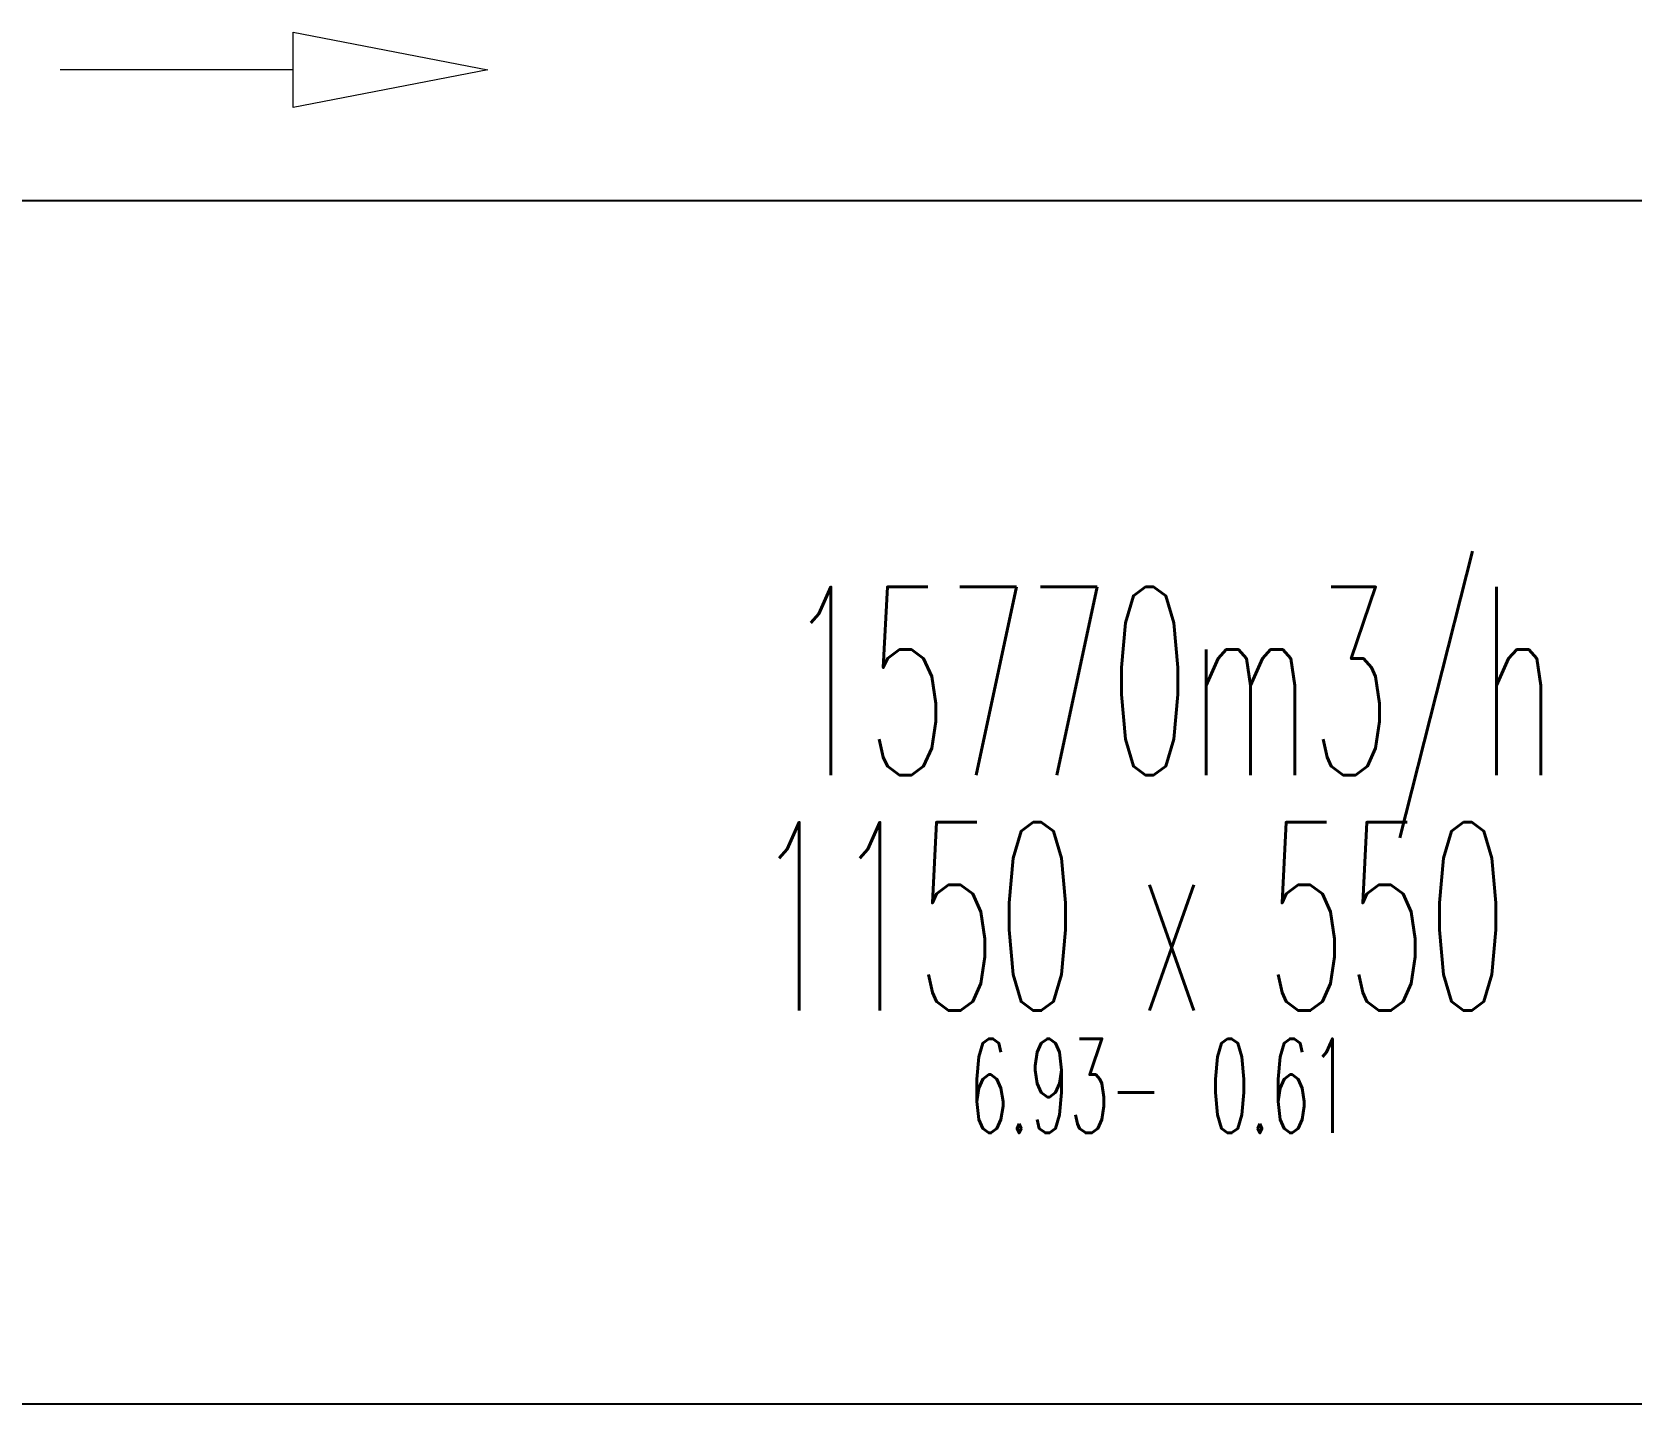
# Model space of a CAD drawing. Header units: inches. Extents: x -772 to 6765, y -813 to 4093.
# Drawn here: x 1481.7 to 1634.7, y 914.8 to 1046 of the extents above; entities that cross this region are included whole.
import ezdxf
from ezdxf.enums import TextEntityAlignment as Align

# ---------------------------------------------------------------- set-up
doc = ezdxf.new("R2010")
doc.units = ezdxf.units.IN
doc.header["$MEASUREMENT"] = 0
doc.layers.add('HIZ-PA', color=253, linetype='Continuous', lineweight=0, transparency=0.5)
for name, color, linetype, lineweight in [('MTY-EMIS-KANALI', 150, 'Continuous', 0), ('MTY-UFLEME-KANALI-CAP', 21, 'Continuous', 0), ('STM-U-MENFEZ', 2, 'Continuous', 0)]:
    doc.layers.add(name, color=color, linetype=linetype, lineweight=lineweight)
doc.layers.add('MTY-UFLEME-KANALI', color=20, linetype='Continuous')
doc.styles.add('CAP', font='simplxtw.shx', dxfattribs={"width": 0.65})

# ---------------------------------------------------------------- blocks, each defined once
blk = doc.blocks.new('A$C00D65541')
at = {"layer": 'STM-U-MENFEZ'}
blk.add_lwpolyline([(-50.5, -59.89), (-46.89, -59.89), (-50.5, -78.51), (-54.11, -59.89), (-50.5, -59.89), (-50.5, -37.62)], dxfattribs=at)
blk = doc.blocks.new('*U230')
at = {"layer": 'HIZ-PA', "color": 3, "style": 'CAP', "width": 0.5}
blk.add_attdef('HIZ', text='', height=0.5, dxfattribs=at).set_placement((-0.0491, -1.9538), align=Align.BOTTOM_RIGHT)
blk.add_attdef('PA', text='', height=0.5, dxfattribs=at).set_placement((0.2009, -1.9538), align=Align.BOTTOM_LEFT)
at = {"layer": 'MTY-UFLEME-KANALI-CAP', "color": 7, "style": 'CAP', "width": 0.5}
for tag, p in [('DEBI', (0.0009, -0.2038)), ('X', (0.0009, -1.4538))]:
    blk.add_attdef(tag, text='', height=1, dxfattribs=at).set_placement(p, align=Align.BOTTOM_CENTER)
blk.add_attdef('A', text='', height=1, dxfattribs=at).set_placement((-0.4991, -1.4538), align=Align.BOTTOM_RIGHT)
blk.add_attdef('B', text='', height=1, dxfattribs=at).set_placement((0.5009, -1.4538), align=Align.BOTTOM_LEFT)
blk = doc.blocks.new('mekanik')
at = {"layer": 'MTY-UFLEME-KANALI'}
blk.add_lwpolyline([(21114.54, 7754.81), (21114.54, 7869.81), (20623.44, 7869.81), (20623.44, 7754.81)], close=True, dxfattribs=at)
at = {"layer": 'MTY-EMIS-KANALI', "rotation": 90}
blk.add_blockref('A$C00D65541', (20716.8, 7932.85), dxfattribs=at)
at = {"layer": 'MTY-UFLEME-KANALI-CAP', "xscale": 18, "yscale": 18, "zscale": 18}
blk.add_blockref('*U230', (20860.67, 7813.19), dxfattribs=at).add_auto_attribs({'DEBI': '15770m3/h', 'X': 'x', 'A': '1150', 'B': '550', 'PA': '0.61', 'HIZ': '6.93-'})

msp = doc.modelspace()

# ---------------------------------------------------------------- block references
msp.add_blockref('mekanik', (-19270, -6840))

doc.saveas('drawing.dxf')
